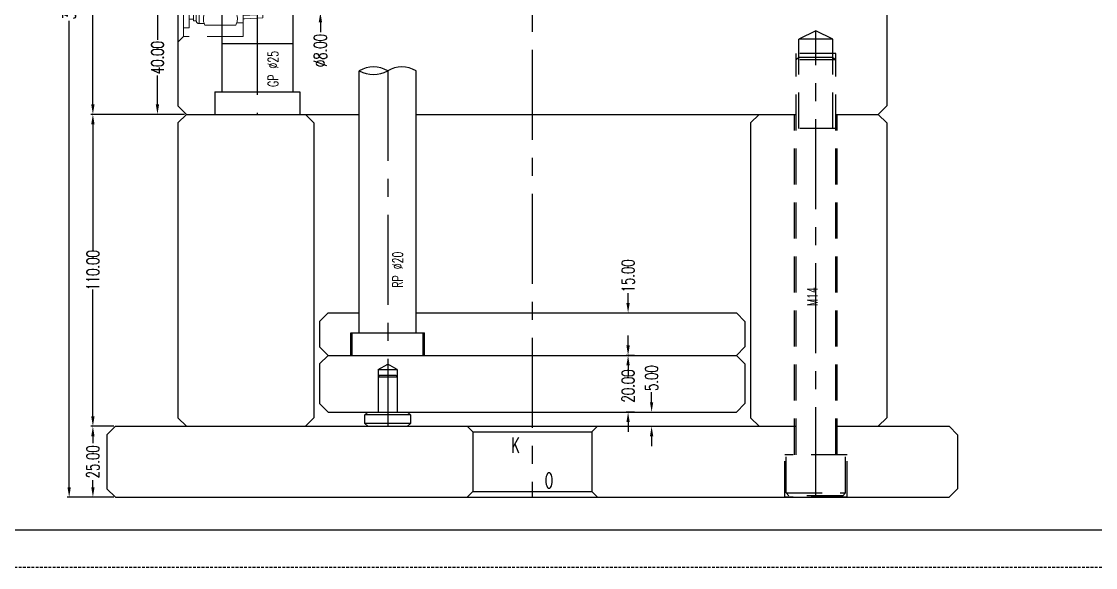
# Model space of a CAD drawing. Header units: inches. Extents: x 133169 to 134399, y -43543 to -42673.
# Drawn here: x 133641.7 to 134020.5, y -43543 to -43350.5 of the extents above; entities that cross this region are included whole.
import ezdxf

# ---------------------------------------------------------------- set-up
doc = ezdxf.new("R2010")
doc.units = ezdxf.units.IN
doc.header["$LTSCALE"] = 2
doc.header["$MEASUREMENT"] = 0
doc.header["$PDMODE"] = 3
doc.header["$PDSIZE"] = 0.3125
for name, pattern in [('ACAD_ISO08W100', [36, 24, -3, 6, -3]), ('CENTER', [50.8, 31.75, -6.35, 6.35, -6.35]), ('DASHED', [0.75, 0.5, -0.25]), ('HIDDEN', [9.525, 6.35, -3.175])]:
    doc.linetypes.add(name, pattern=pattern)
doc.layers.get('0').update_dxf_attribs({"linetype": 'CONTINUOUS'})
doc.layers.get('Defpoints').update_dxf_attribs({"linetype": 'CONTINUOUS'})
for name, color, linetype in [('5', 5, 'CONTINUOUS'), ('A', 7, 'CONTINUOUS'), ('CL', 1, 'ACAD_ISO08W100'), ('text', 7, 'CONTINUOUS'), ('WT', 4, 'CONTINUOUS')]:
    doc.layers.add(name, color=color, linetype=linetype)
doc.layers.add('dim', color=3, linetype='CONTINUOUS', lineweight=15)
doc.styles.add('ROMANC', font='romanc', dxfattribs={"width": 0.6, "height": 1})
doc.styles.get("Standard").update_dxf_attribs({"font": 'txt.shx', "width": 0.67})
doc.dimstyles.new('2.00', dxfattribs={"dimtxt": 4.5, "dimasz": 3.5, "dimexe": 0.666, "dimexo": 0.626, "dimgap": 1, "dimtad": 0, "dimzin": 0, "dimdsep": 46, "dimtxsty": 'Standard', "dimcen": 0.09, "dimclrd": 3, "dimclre": 3, "dimclrt": 7, "dimazin": 0, "dimtfac": 1, "dimtofl": 0, "dimtmove": 0, "dimatfit": 0, "dimfxl": 0, "dimtolj": 1, "dimtzin": 0, "dimarcsym": 0})

# ---------------------------------------------------------------- blocks, each defined once
blk = doc.blocks.new('*D33296')
at = {"layer": 'Defpoints', "color": 0}
for p in [(133699.86, -43293.24), (133666.91, -43383.24), (133699.86, -43383.24)]:
    blk.add_point(p, dxfattribs=at)
at = {"layer": 'dim', "color": 3, "linetype": 'ByBlock', "lineweight": -2}
for p, q in [((133699.24, -43293.24), (133666.24, -43293.24)), ((133666.91, -43296.74), (133666.91, -43331.96)), ((133666.91, -43379.74), (133666.91, -43344.51)), ((133699.24, -43383.24), (133666.24, -43383.24))]:
    blk.add_line(p, q, dxfattribs=at)
at = {"layer": 'dim', "color": 3, "linetype": 'ByBlock'}
for points in [[(133667.49, -43296.74), (133666.33, -43296.74), (133666.91, -43293.24)], [(133666.33, -43379.74), (133667.49, -43379.74), (133666.91, -43383.24)]]:
    blk.add_solid(points, dxfattribs=at)
at = {"layer": 'dim', "color": 7, "linetype": 'ByBlock', "insert": (133666.91, -43338.24), "char_height": 4.5, "attachment_point": 5, "rotation": 90}
blk.add_mtext('\\A1;90.00', dxfattribs=at)
blk = doc.blocks.new('*D33297')
at = {"layer": 'Defpoints', "color": 0}
for p in [(133666.91, -43383.24), (133699.86, -43383.24), (133674.86, -43493.24)]:
    blk.add_point(p, dxfattribs=at)
at = {"layer": 'dim', "color": 3, "linetype": 'ByBlock', "lineweight": -2}
for p, q in [((133699.24, -43383.24), (133666.24, -43383.24)), ((133666.91, -43386.74), (133666.91, -43431.46)), ((133666.91, -43489.74), (133666.91, -43445.02)), ((133674.24, -43493.24), (133666.24, -43493.24))]:
    blk.add_line(p, q, dxfattribs=at)
at = {"layer": 'dim', "color": 3, "linetype": 'ByBlock'}
for points in [[(133667.49, -43386.74), (133666.33, -43386.74), (133666.91, -43383.24)], [(133666.33, -43489.74), (133667.49, -43489.74), (133666.91, -43493.24)]]:
    blk.add_solid(points, dxfattribs=at)
at = {"layer": 'dim', "color": 7, "linetype": 'ByBlock', "insert": (133666.91, -43438.24), "char_height": 4.5, "attachment_point": 5, "rotation": 90}
blk.add_mtext('\\A1;110.00', dxfattribs=at)
blk = doc.blocks.new('*D33298')
at = {"layer": 'Defpoints', "color": 0}
for p in [(133666.91, -43493.24), (133674.86, -43493.24), (133674.86, -43518.24)]:
    blk.add_point(p, dxfattribs=at)
at = {"layer": 'dim', "color": 3, "linetype": 'ByBlock', "lineweight": -2}
for p, q in [((133674.24, -43493.24), (133666.24, -43493.24)), ((133666.91, -43496.74), (133666.91, -43499.21)), ((133666.91, -43514.74), (133666.91, -43512.26)), ((133674.24, -43518.24), (133666.24, -43518.24))]:
    blk.add_line(p, q, dxfattribs=at)
at = {"layer": 'dim', "color": 3, "linetype": 'ByBlock'}
for points in [[(133667.49, -43496.74), (133666.33, -43496.74), (133666.91, -43493.24)], [(133666.33, -43514.74), (133667.49, -43514.74), (133666.91, -43518.24)]]:
    blk.add_solid(points, dxfattribs=at)
at = {"layer": 'dim', "color": 7, "linetype": 'ByBlock', "insert": (133666.91, -43505.74), "char_height": 4.5, "attachment_point": 5, "rotation": 90}
blk.add_mtext('\\A1;25.00', dxfattribs=at)
blk = doc.blocks.new('*D33299')
at = {"layer": 'Defpoints', "color": 0}
for p in [(133658.54, -43167.24), (133674.86, -43167.24), (133674.86, -43518.24)]:
    blk.add_point(p, dxfattribs=at)
at = {"layer": 'dim', "color": 3, "linetype": 'ByBlock', "lineweight": -2}
for p, q in [((133674.24, -43167.24), (133657.87, -43167.24)), ((133658.54, -43170.74), (133658.54, -43335.2)), ((133658.54, -43514.74), (133658.54, -43350.27)), ((133674.24, -43518.24), (133657.87, -43518.24))]:
    blk.add_line(p, q, dxfattribs=at)
at = {"layer": 'dim', "color": 3, "linetype": 'ByBlock'}
for points in [[(133659.12, -43170.74), (133657.96, -43170.74), (133658.54, -43167.24)], [(133657.96, -43514.74), (133659.12, -43514.74), (133658.54, -43518.24)]]:
    blk.add_solid(points, dxfattribs=at)
at = {"layer": 'dim', "color": 7, "linetype": 'ByBlock', "insert": (133658.54, -43342.74), "char_height": 4.5, "attachment_point": 5, "rotation": 90}
blk.add_mtext('\\A1;351.00', dxfattribs=at)
blk = doc.blocks.new('*D33300')
at = {"layer": 'Defpoints', "color": 0}
for p in [(133855.64, -43468.24), (133858.57, -43468.24), (133858.57, -43488.24)]:
    blk.add_point(p, dxfattribs=at)
at = {"layer": 'dim', "color": 3, "linetype": 'ByBlock', "lineweight": -2}
for p, q in [((133855.64, -43464.74), (133855.64, -43461.24)), ((133857.94, -43468.24), (133854.97, -43468.24)), ((133857.94, -43488.24), (133854.97, -43488.24)), ((133855.64, -43491.74), (133855.64, -43495.24))]:
    blk.add_line(p, q, dxfattribs=at)
at = {"layer": 'dim', "color": 3, "linetype": 'ByBlock'}
for points in [[(133855.05, -43464.74), (133856.22, -43464.74), (133855.64, -43468.24)], [(133856.22, -43491.74), (133855.05, -43491.74), (133855.64, -43488.24)]]:
    blk.add_solid(points, dxfattribs=at)
at = {"layer": 'dim', "color": 7, "linetype": 'ByBlock', "insert": (133855.64, -43479.02), "char_height": 4.5, "attachment_point": 5, "rotation": 90}
blk.add_mtext('\\A1;20.00', dxfattribs=at)
blk = doc.blocks.new('*D33301')
at = {"layer": 'Defpoints', "color": 0}
for p in [(133855.64, -43453.24), (133855.64, -43453.24), (133855.64, -43468.24)]:
    blk.add_point(p, dxfattribs=at)
at = {"layer": 'dim', "color": 3, "linetype": 'ByBlock', "lineweight": -2}
for p, q in [((133855.64, -43449.74), (133855.64, -43446.24)), ((133855.01, -43453.24), (133854.97, -43453.24)), ((133855.01, -43468.24), (133854.97, -43468.24)), ((133855.64, -43471.74), (133855.64, -43475.24))]:
    blk.add_line(p, q, dxfattribs=at)
at = {"layer": 'dim', "color": 3, "linetype": 'ByBlock'}
for points in [[(133855.05, -43449.74), (133856.22, -43449.74), (133855.64, -43453.24)], [(133856.22, -43471.74), (133855.05, -43471.74), (133855.64, -43468.24)]]:
    blk.add_solid(points, dxfattribs=at)
at = {"layer": 'dim', "color": 7, "linetype": 'ByBlock', "insert": (133855.64, -43440.21), "char_height": 4.5, "attachment_point": 5, "rotation": 90}
blk.add_mtext('\\A1;15.00', dxfattribs=at)
blk = doc.blocks.new('*D33306')
at = {"layer": 'Defpoints', "color": 0}
for p in [(133863.58, -43488.24), (133863.94, -43488.24), (133863.58, -43493.24)]:
    blk.add_point(p, dxfattribs=at)
at = {"layer": 'dim', "color": 3, "linetype": 'ByBlock', "lineweight": -2}
for p, q in [((133863.94, -43484.74), (133863.94, -43481.24)), ((133864.21, -43488.24), (133864.61, -43488.24)), ((133864.21, -43493.24), (133864.61, -43493.24)), ((133863.94, -43496.74), (133863.94, -43500.24))]:
    blk.add_line(p, q, dxfattribs=at)
at = {"layer": 'dim', "color": 3, "linetype": 'ByBlock'}
for points in [[(133863.36, -43484.74), (133864.52, -43484.74), (133863.94, -43488.24)], [(133864.52, -43496.74), (133863.36, -43496.74), (133863.94, -43493.24)]]:
    blk.add_solid(points, dxfattribs=at)
at = {"layer": 'dim', "color": 7, "linetype": 'ByBlock', "insert": (133863.94, -43476.22), "char_height": 4.5, "attachment_point": 5, "rotation": 90}
blk.add_mtext('\\A1;5.00', dxfattribs=at)
blk = doc.blocks.new('*D34613')
at = {"layer": 'Defpoints', "color": 0}
for p in [(133689.68, -43343.24), (133696.86, -43343.24), (133699.86, -43383.24)]:
    blk.add_point(p, dxfattribs=at)
at = {"layer": 'dim', "color": 3, "linetype": 'ByBlock', "lineweight": -2}
for p, q in [((133696.24, -43343.24), (133689.01, -43343.24)), ((133689.68, -43346.74), (133689.68, -43356.96)), ((133689.68, -43379.74), (133689.68, -43369.51)), ((133699.24, -43383.24), (133689.01, -43383.24))]:
    blk.add_line(p, q, dxfattribs=at)
at = {"layer": 'dim', "color": 3, "linetype": 'ByBlock'}
for points in [[(133690.26, -43346.74), (133689.1, -43346.74), (133689.68, -43343.24)], [(133689.1, -43379.74), (133690.26, -43379.74), (133689.68, -43383.24)]]:
    blk.add_solid(points, dxfattribs=at)
at = {"layer": 'dim', "color": 7, "linetype": 'ByBlock', "insert": (133689.68, -43363.24), "char_height": 4.5, "attachment_point": 5, "rotation": 90}
blk.add_mtext('\\A1;40.00', dxfattribs=at)
blk = doc.blocks.new('*D34614')
at = {"layer": 'Defpoints', "color": 0}
for p in [(133749.62, -43339.24), (133747.13, -43347.24), (133749.62, -43347.24)]:
    blk.add_point(p, dxfattribs=at)
at = {"layer": 'dim', "color": 3, "linetype": 'ByBlock', "lineweight": -2}
for p, q in [((133747.13, -43335.74), (133747.13, -43332.24)), ((133748.99, -43339.24), (133746.47, -43339.24)), ((133748.99, -43347.24), (133746.47, -43347.24)), ((133747.13, -43350.74), (133747.13, -43354.24))]:
    blk.add_line(p, q, dxfattribs=at)
at = {"layer": 'dim', "color": 3, "linetype": 'ByBlock'}
for points in [[(133746.55, -43335.74), (133747.72, -43335.74), (133747.13, -43339.24)], [(133747.72, -43350.74), (133746.55, -43350.74), (133747.13, -43347.24)]]:
    blk.add_solid(points, dxfattribs=at)
at = {"layer": 'dim', "color": 7, "linetype": 'ByBlock', "insert": (133747.13, -43360.76), "char_height": 4.5, "attachment_point": 5, "rotation": 90}
blk.add_mtext('%%c8.00', dxfattribs=at)
blk = doc.blocks.new('20150129.111502')
at = {"layer": '5', "color": 122, "linetype": 'HIDDEN', "lineweight": 0}
for p, q in [((0, 14.5), (0, -14.5)), ((2, 12.5), (0, 14.5)), ((2, 12.5), (2, -12.5)), ((23, 12.5), (2, 12.5)), ((23, -12.5), (23, 12.5)), ((2, -9.5), (2, 9.5)), ((4.01, 9.5), (2, 9.5)), ((4.01, 6.4), (4.01, 9.5)), ((7.51, -8), (7.51, 8)), ((9.33, 8), (7.51, 8)), ((9, 8), (9, -8)), ((20.43, 8.5), (9.57, 8.5)), ((23, 7.75), (20.77, 7.75)), ((21, 7.75), (21, -7.75)), ((4.01, -6.4), (4.01, 6.4)), ((5.51, 6.4), (4.01, 6.4)), ((5.51, 6.4), (5.51, 7)), ((6.51, 7), (5.51, 7)), ((5.51, 6.4), (5.51, 7)), ((5.51, -6.4), (5.51, 6.4)), ((6.51, -7), (6.51, 7)), ((23.56, 6.35), (23, 6.35)), ((23, 5.19), (30, 4.82)), ((23.56, 6.35), (30, 6.01)), ((30, 6.01), (30, -6.01)), ((20.01, 3.5), (9.99, 3.5)), ((20.01, -3.5), (9.99, -3.5)), ((5.51, -6.4), (4.01, -6.4)), ((4.01, -6.4), (4.01, -9.5)), ((5.51, -6.4), (5.51, -7)), ((5.51, -6.4), (5.51, -7)), ((6.51, -7), (5.51, -7)), ((23, -5.19), (30, -4.82)), ((23.56, -6.35), (23, -6.35)), ((23.56, -6.35), (30, -6.01)), ((4.01, -9.5), (2, -9.5)), ((9.33, -8), (7.51, -8)), ((20.43, -8.5), (9.57, -8.5)), ((23, -7.75), (20.77, -7.75)), ((2, -12.5), (0, -14.5)), ((23, -12.5), (2, -12.5))]:
    blk.add_line(p, q, dxfattribs=at)
at = {"layer": '5', "color": 122, "linetype": 'CENTER', "lineweight": 0, "ltscale": 0.5}
blk.add_line((0, 0), (30, 0), dxfattribs=at)
at = {"layer": '5', "color": 122, "linetype": 'HIDDEN', "lineweight": 0}
for centre, radius, start, end in [((7.51, 7), 1, 90, 180), ((13.47, 6.32), 4.47, 150.752, 219.0183), ((16.53, 6.32), 4.47, 320.9817, 29.248), ((15.66, 0), 6.66, 148.3016, 211.6984), ((14.34, 0), 6.66, 328.3016, 31.6984), ((13.47, -6.32), 4.47, 140.9817, 209.248), ((16.53, -6.32), 4.47, 330.752, 39.0183), ((7.51, -7), 1, 180, 270)]:
    blk.add_arc(centre, radius, start, end, dxfattribs=at)

msp = doc.modelspace()

# ---------------------------------------------------------------- linework, layer by layer
at = {"linetype": 'Continuous'}
for p, q in [((133712.364, -43195.237), (133712.364, -43375.237)), ((133737.364, -43195.237), (133737.364, -43375.237)), ((133696.864, -43296.237), (133696.864, -43380.237)), ((133946.864, -43296.237), (133946.864, -43380.237)), ((133709.864, -43375.237), (133739.864, -43375.237)), ((133709.864, -43375.237), (133709.864, -43383.237)), ((133739.864, -43375.237), (133739.864, -43383.237)), ((133696.864, -43380.237), (133699.864, -43383.237)), ((133946.864, -43380.237), (133943.864, -43383.237)), ((133699.864, -43383.237), (133696.864, -43386.237)), ((133696.864, -43386.237), (133696.864, -43490.237)), ((133699.864, -43383.237), (133760.864, -43383.237)), ((133741.864, -43383.237), (133744.864, -43386.237)), ((133744.864, -43386.237), (133744.864, -43490.237)), ((133780.864, -43383.237), (133914.864, -43383.237)), ((133898.864, -43386.237), (133901.864, -43383.237)), ((133898.864, -43386.237), (133898.864, -43490.237)), ((133928.864, -43383.237), (133943.864, -43383.237)), ((133943.864, -43383.237), (133946.864, -43386.237)), ((133946.864, -43386.237), (133946.864, -43490.237)), ((133749.864, -43453.237), (133760.864, -43453.237)), ((133780.864, -43453.237), (133893.864, -43453.237)), ((133896.864, -43456.237), (133893.864, -43453.237)), ((133896.864, -43456.237), (133896.864, -43465.237)), ((133896.864, -43465.237), (133893.864, -43468.237)), ((133749.864, -43468.237), (133893.864, -43468.237)), ((133896.864, -43471.237), (133893.864, -43468.237)), ((133746.864, -43471.237), (133746.864, -43485.237)), ((133767.514, -43473.237), (133770.864, -43471.303)), ((133767.514, -43473.237), (133774.214, -43473.237)), ((133767.514, -43473.237), (133767.514, -43488.237)), ((133774.214, -43473.237), (133770.864, -43471.303)), ((133774.214, -43473.237), (133774.214, -43488.237)), ((133896.864, -43471.237), (133896.864, -43485.237)), ((133768.014, -43475.237), (133767.514, -43475.737)), ((133767.514, -43475.737), (133774.214, -43475.737)), ((133768.014, -43475.237), (133773.714, -43475.237)), ((133773.714, -43475.237), (133774.214, -43475.737)), ((133746.864, -43485.237), (133749.864, -43488.237)), ((133749.864, -43488.237), (133893.864, -43488.237)), ((133762.864, -43489.237), (133763.864, -43488.237)), ((133763.864, -43488.237), (133777.864, -43488.237)), ((133777.864, -43488.237), (133778.864, -43489.237)), ((133896.864, -43485.237), (133893.864, -43488.237)), ((133696.864, -43490.237), (133699.864, -43493.237)), ((133741.864, -43493.237), (133744.864, -43490.237)), ((133762.864, -43492.237), (133762.864, -43489.237)), ((133778.864, -43489.237), (133762.864, -43489.237)), ((133778.864, -43492.237), (133762.864, -43492.237)), ((133763.864, -43493.237), (133762.864, -43492.237)), ((133778.864, -43492.237), (133777.864, -43493.237)), ((133778.864, -43489.237), (133778.864, -43492.237)), ((133898.864, -43490.237), (133901.864, -43493.237)), ((133943.864, -43493.237), (133946.864, -43490.237)), ((133674.864, -43493.237), (133671.864, -43496.237)), ((133671.864, -43496.237), (133671.864, -43515.237)), ((133674.864, -43493.237), (133914.864, -43493.237)), ((133763.864, -43493.237), (133777.864, -43493.237)), ((133928.864, -43493.237), (133968.864, -43493.237)), ((133968.864, -43493.237), (133971.864, -43496.237)), ((133971.864, -43496.237), (133971.864, -43515.237)), ((133671.864, -43515.237), (133674.864, -43518.237)), ((133971.864, -43515.237), (133968.864, -43518.237)), ((133674.864, -43518.237), (133968.864, -43518.237))]:
    msp.add_line(p, q, dxfattribs=at)
at = {"linetype": 'HIDDEN'}
for p, q in [((133921.864, -43353.737), (133915.864, -43356.737)), ((133927.864, -43356.737), (133921.864, -43353.737)), ((133927.864, -43356.737), (133915.864, -43356.737)), ((133915.864, -43388.237), (133915.864, -43356.737)), ((133927.864, -43388.237), (133927.864, -43356.737)), ((133914.864, -43503.237), (133914.864, -43361.737)), ((133928.864, -43361.737), (133914.864, -43361.737)), ((133915.864, -43363.237), (133914.864, -43364.037)), ((133927.864, -43363.237), (133915.864, -43363.237)), ((133927.864, -43363.237), (133928.864, -43364.037)), ((133928.864, -43503.237), (133928.864, -43361.737)), ((133928.864, -43364.037), (133914.864, -43364.037)), ((133914.364, -43503.237), (133914.364, -43383.237)), ((133929.364, -43503.237), (133929.364, -43383.237)), ((133928.864, -43388.237), (133914.864, -43388.237)), ((133746.864, -43456.237), (133749.864, -43453.237)), ((133746.864, -43456.237), (133746.864, -43465.237)), ((133749.864, -43468.237), (133746.864, -43465.237)), ((133746.864, -43471.237), (133749.864, -43468.237)), ((133932.864, -43503.237), (133910.864, -43503.237)), ((133910.864, -43518.237), (133910.864, -43503.237)), ((133911.364, -43516.737), (133911.364, -43503.237)), ((133932.364, -43516.737), (133932.364, -43503.237)), ((133932.864, -43518.237), (133932.864, -43503.237)), ((133932.864, -43518.237), (133910.864, -43518.237)), ((133911.364, -43516.737), (133932.364, -43516.737)), ((133911.364, -43516.737), (133912.364, -43517.737)), ((133931.364, -43517.737), (133912.364, -43517.737)), ((133931.364, -43517.737), (133932.364, -43516.737))]:
    msp.add_line(p, q, dxfattribs=at)
for p, q in [((133712.364, -43358.237), (133737.364, -43358.237)), ((133760.864, -43460.237), (133760.864, -43367.86)), ((133780.864, -43460.237), (133780.864, -43367.86)), ((133757.864, -43460.237), (133783.864, -43460.237)), ((133757.864, -43468.237), (133757.864, -43460.237)), ((133758.364, -43468.237), (133758.364, -43460.237)), ((133783.364, -43468.237), (133783.364, -43460.237)), ((133783.864, -43468.237), (133783.864, -43460.237)), ((133757.864, -43468.237), (133783.864, -43468.237))]:
    msp.add_line(p, q)
at = {"color": 8, "linetype": 'Continuous'}
for p, q in [((133798.864, -43493.237), (133800.864, -43495.237)), ((133800.864, -43495.237), (133842.864, -43495.237)), ((133800.864, -43495.237), (133800.864, -43516.237)), ((133844.864, -43493.237), (133842.864, -43495.237)), ((133842.864, -43495.237), (133842.864, -43516.237)), ((133798.864, -43518.237), (133800.864, -43516.237)), ((133800.864, -43516.237), (133842.864, -43516.237)), ((133844.864, -43518.237), (133842.864, -43516.237))]:
    msp.add_line(p, q, dxfattribs=at)
for centre, start, end in [((133765.864, -43376.52), 60, 120), ((133775.864, -43376.52), 60, 120), ((133765.864, -43359.2), 240, 300)]:
    msp.add_arc(centre, 10, start, end)
at = {"layer": 'A'}
msp.add_line((134386.101, -43529.894), (133182.608, -43529.894), dxfattribs=at)
at = {"layer": 'A', "linetype": 'DASHED'}
msp.add_line((134399.236, -43543.029), (133169.472, -43543.029), dxfattribs=at)
at = {"layer": 'CL', "color": 7, "linetype": 'CENTER', "ltscale": 0.5}
for p, q in [((133821.864, -43157.237), (133821.864, -43518.237)), ((133724.864, -43192.237), (133724.864, -43383.237)), ((133921.864, -43518.237), (133921.864, -43353.737)), ((133770.864, -43367.86), (133770.864, -43493.237))]:
    msp.add_line(p, q, dxfattribs=at)

# ---------------------------------------------------------------- block references
at = {"layer": 'WT', "linetype": 'ByBlock'}
msp.add_blockref('20150129.111502', (133696.864, -43343.237), dxfattribs=at)

# ---------------------------------------------------------------- texts
at = {"color": 8, "linetype": 'Continuous', "style": 'ROMANC', "width": 0.6}
for s, p in [('K', (133814.446, -43502.538)), ('O', (133826.254, -43515.035))]:
    msp.add_text(s, height=5.4, dxfattribs=at).set_placement(p)
at = {"layer": 'text', "char_height": 3.6, "attachment_point": 1, "rotation": 90}
for s, insert, width in [('GP %%c25', (133728.651, -43373.577), 24.02308), ('RP %%c20', (133772.585, -43444.352), 22.58799), ('M14', (133918.811, -43450.789), 4.25734)]:
    msp.add_mtext(s, dxfattribs=dict(at, insert=insert, width=width))

# ---------------------------------------------------------------- dimensions: what is measured, and where the dimension line sits
at = {"layer": 'dim', "linetype": 'ByBlock'}
for base, p1, p2, picture, middle in [((133658.539, -43167.237), (133674.864, -43518.237), (133674.864, -43167.237), '*D33299', (133658.539, -43342.737)), ((133666.91, -43383.237), (133699.864, -43293.237), (133699.864, -43383.237), '*D33296', (133666.91, -43338.237)), ((133689.679, -43343.237), (133699.864, -43383.237), (133696.864, -43343.237), '*D34613', (133689.679, -43363.237)), ((133666.91, -43383.237), (133674.864, -43493.237), (133699.864, -43383.237), '*D33297', (133666.91, -43438.237)), ((133855.638, -43453.237), (133855.638, -43468.237), (133855.638, -43453.237), '*D33301', (133855.638, -43440.212)), ((133863.94, -43488.237), (133863.581, -43493.237), (133863.581, -43488.237), '*D33306', (133863.94, -43476.217)), ((133666.91, -43493.237), (133674.864, -43518.237), (133674.864, -43493.237), '*D33298', (133666.91, -43505.737))]:
    dim = msp.add_linear_dim(base=base, p1=p1, p2=p2, angle=90, dimstyle='2.00', dxfattribs=at)
    dim.commit()
    dim.dimension.update_dxf_attribs({"geometry": picture, "text_midpoint": middle})
dim = msp.add_linear_dim(base=(133747.133, -43347.237), p1=(133749.615, -43339.237), p2=(133749.615, -43347.237), angle=90, text='%%c<>', dimstyle='2.00', dxfattribs=at)
dim.commit()
dim.dimension.update_dxf_attribs({"geometry": '*D34614', "text_midpoint": (133747.133, -43360.765)})
dim = msp.add_linear_dim(base=(133855.638, -43468.237), p1=(133858.567, -43488.237), p2=(133858.567, -43468.237), angle=90, dimstyle='2.00', dxfattribs=at)
dim.commit()
dim.dimension.update_dxf_attribs({"geometry": '*D33300', "text_midpoint": (133855.638, -43479.016), "dimtype": 160})

doc.saveas('drawing.dxf')
